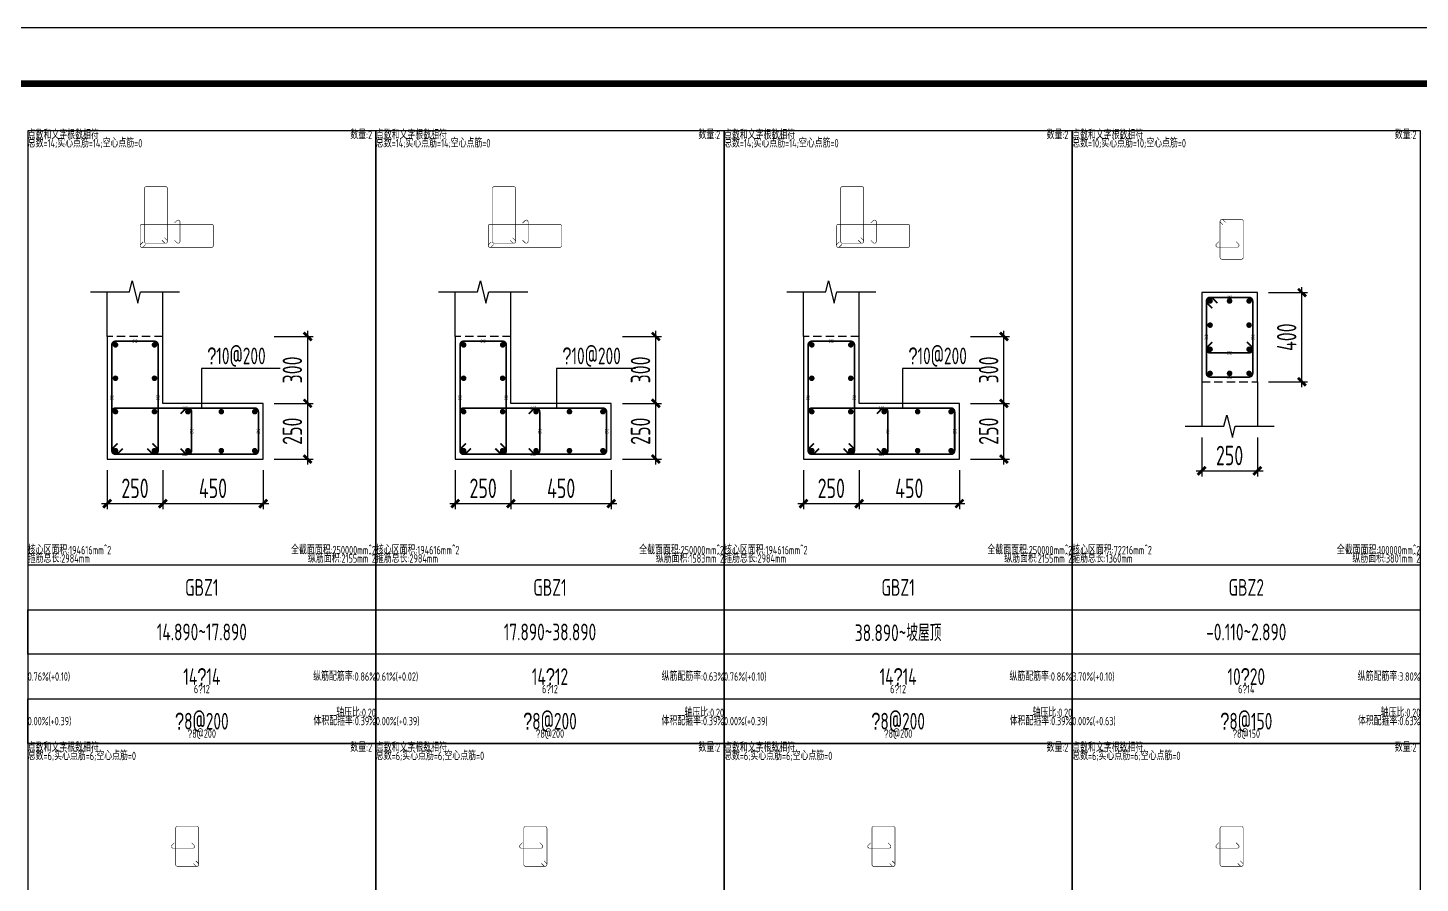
# Model space of a CAD drawing. Extents: x 154268 to 5133249, y -1832900 to 601179.
# Drawn here: x 565929 to 590924, y 585681 to 601038 of the extents above; entities that cross this region are included whole.
import ezdxf
from ezdxf.enums import TextEntityAlignment as Align

# ---------------------------------------------------------------- set-up
doc = ezdxf.new("R2010")
doc.units = 0
doc.header["$LTSCALE"] = 1000
doc.linetypes.add('DASHED', pattern=[0.75, 0.5, -0.25])
for name, color, linetype, plot in [('_TSZ_PLOT_MARK', 1, 'Continuous', False), ('墙柱归并数量', 8, 'Continuous', False), ('墙柱箍筋长度', 3, 'Continuous', False), ('墙柱配筋校核数据', 34, 'Continuous', False)]:
    doc.layers.add(name, color=color, linetype=linetype, plot=plot)
for name, color, linetype in [('A-ANNO-TITLE', 3, 'Continuous'), ('TAB', 7, 'Continuous'), ('TAB_TEXT', 7, 'Continuous'), ('THIN', 7, 'Continuous'), ('WALL_DE', 7, 'Continuous'), ('WCOL_DE', 7, 'Continuous'), ('WCOL_DE_DIM', 3, 'Continuous'), ('WCOL_DE_REIND', 1, 'Continuous'), ('WCOL_DE_REINL', 1, 'Continuous'), ('墙单独标注', 1, 'Continuous')]:
    doc.layers.add(name, color=color, linetype=linetype)
doc.styles.add('TSSD_Dimension', font='tssdeng.shx', dxfattribs={"width": 0.7, "bigfont": 'Hztxt.shx'})
doc.styles.add('TSSD_Label', font='tssdeng.shx', dxfattribs={"width": 0.7, "bigfont": 'hztxt.shx'})
doc.dimstyles.new('TSSD_25_100_WCOLU_DIM', dxfattribs={"dimtxt": 350, "dimasz": 100, "dimexe": 100, "dimexo": 200, "dimgap": 100, "dimtad": 1, "dimdec": 0, "dimlfac": 0.25, "dimzin": 0, "dimdsep": 46, "dimtxsty": 'TSSD_Dimension', "dimblk": 'ARCHTICK', "dimcen": 0, "dimdle": 100, "dimclrt": 7, "dimadec": 0, "dimazin": 0, "dimtfac": 1, "dimtdec": 0, "dimtix": 1, "dimtmove": 2, "dimatfit": 3, "dimfxl": 1, "dimtolj": 1, "dimtzin": 0, "dimarcsym": 0})

# ---------------------------------------------------------------- blocks, each defined once
blk = doc.blocks.new('_ArchTick')
at = {"color": 0, "linetype": 'ByBlock', "const_width": 0.5}
blk.add_lwpolyline([(-0.71, -0.71), (0.71, 0.71)], dxfattribs=at)
blk = doc.blocks.new('*D3247')
at = {"layer": 'Defpoints', "color": 0, "transparency": 16777216}
for p in [(588003, 596284), (588803, 596284), (588003, 594684)]:
    blk.add_point(p, dxfattribs=at)
at = {"layer": 'WCOL_DE_DIM', "color": 0, "lineweight": -2, "transparency": 16777216}
for p, q in [((588803, 594584), (588803, 596384)), ((588203, 596284), (588903, 596284)), ((588203, 594684), (588903, 594684))]:
    blk.add_line(p, q, dxfattribs=at)
at = {"layer": 'WCOL_DE_DIM', "color": 0, "lineweight": -2, "transparency": 16777216, "xscale": 100, "yscale": 100, "zscale": 100}
for p, rotation in [((588803, 596284), 90), ((588803, 594684), 270)]:
    blk.add_blockref('_ArchTick', p, dxfattribs=dict(at, rotation=rotation))
at = {"layer": 'WCOL_DE_DIM', "color": 7, "transparency": 16777216, "insert": (588528, 595484), "char_height": 350, "attachment_point": 5, "rotation": 90, "style": 'TSSD_Dimension'}
blk.add_mtext('\\A1;400', dxfattribs=at)
blk = doc.blocks.new('*D3248')
at = {"layer": 'Defpoints', "color": 0, "transparency": 16777216}
for p in [(587003, 593884), (588003, 593884), (588003, 593084)]:
    blk.add_point(p, dxfattribs=at)
at = {"layer": 'WCOL_DE_DIM', "color": 0, "lineweight": -2, "transparency": 16777216}
for p, q in [((587003, 593684), (587003, 592984)), ((588003, 593684), (588003, 592984)), ((586903, 593084), (588103, 593084))]:
    blk.add_line(p, q, dxfattribs=at)
at = {"layer": 'WCOL_DE_DIM', "color": 0, "lineweight": -2, "transparency": 16777216, "xscale": 100, "yscale": 100, "zscale": 100, "rotation": 180}
blk.add_blockref('_ArchTick', (587003, 593084), dxfattribs=at)
at = {"layer": 'WCOL_DE_DIM', "color": 0, "lineweight": -2, "transparency": 16777216, "xscale": 100, "yscale": 100, "zscale": 100}
blk.add_blockref('_ArchTick', (588003, 593084), dxfattribs=at)
at = {"layer": 'WCOL_DE_DIM', "color": 7, "transparency": 16777216, "insert": (587503, 593359), "char_height": 350, "attachment_point": 5, "style": 'TSSD_Dimension'}
blk.add_mtext('\\A1;250', dxfattribs=at)
blk = doc.blocks.new('*D3479')
at = {"layer": 'Defpoints', "color": 0, "transparency": 16777216}
for p in [(570153, 594296), (570953, 594296), (570153, 593296)]:
    blk.add_point(p, dxfattribs=at)
at = {"layer": 'WCOL_DE_DIM', "color": 0, "lineweight": -2, "transparency": 16777216}
for p, q in [((570953, 593196), (570953, 594396)), ((570353, 594296), (571053, 594296)), ((570353, 593296), (571053, 593296))]:
    blk.add_line(p, q, dxfattribs=at)
at = {"layer": 'WCOL_DE_DIM', "color": 0, "lineweight": -2, "transparency": 16777216, "xscale": 100, "yscale": 100, "zscale": 100}
for p, rotation in [((570953, 594296), 90), ((570953, 593296), 270)]:
    blk.add_blockref('_ArchTick', p, dxfattribs=dict(at, rotation=rotation))
at = {"layer": 'WCOL_DE_DIM', "color": 7, "transparency": 16777216, "insert": (570678, 593796), "char_height": 350, "attachment_point": 5, "rotation": 90, "style": 'TSSD_Dimension'}
blk.add_mtext('\\A1;250', dxfattribs=at)
blk = doc.blocks.new('*D3480')
at = {"layer": 'Defpoints', "color": 0, "transparency": 16777216}
for p in [(570153, 595496), (570953, 595496), (570153, 594296)]:
    blk.add_point(p, dxfattribs=at)
at = {"layer": 'WCOL_DE_DIM', "color": 0, "lineweight": -2, "transparency": 16777216}
for p, q in [((570353, 595496), (571053, 595496)), ((570953, 594196), (570953, 595596)), ((570353, 594296), (571053, 594296))]:
    blk.add_line(p, q, dxfattribs=at)
at = {"layer": 'WCOL_DE_DIM', "color": 0, "lineweight": -2, "transparency": 16777216, "xscale": 100, "yscale": 100, "zscale": 100}
for p, rotation in [((570953, 595496), 90), ((570953, 594296), 270)]:
    blk.add_blockref('_ArchTick', p, dxfattribs=dict(at, rotation=rotation))
at = {"layer": 'WCOL_DE_DIM', "color": 7, "transparency": 16777216, "insert": (570678, 594896), "char_height": 350, "attachment_point": 5, "rotation": 90, "style": 'TSSD_Dimension'}
blk.add_mtext('\\A1;300', dxfattribs=at)
blk = doc.blocks.new('*D3481')
at = {"layer": 'Defpoints', "color": 0, "transparency": 16777216}
for p in [(567353, 593296), (568353, 593296), (568353, 592496)]:
    blk.add_point(p, dxfattribs=at)
at = {"layer": 'WCOL_DE_DIM', "color": 0, "lineweight": -2, "transparency": 16777216}
for p, q in [((567353, 593096), (567353, 592396)), ((568353, 593096), (568353, 592396)), ((567253, 592496), (568453, 592496))]:
    blk.add_line(p, q, dxfattribs=at)
at = {"layer": 'WCOL_DE_DIM', "color": 0, "lineweight": -2, "transparency": 16777216, "xscale": 100, "yscale": 100, "zscale": 100, "rotation": 180}
blk.add_blockref('_ArchTick', (567353, 592496), dxfattribs=at)
at = {"layer": 'WCOL_DE_DIM', "color": 0, "lineweight": -2, "transparency": 16777216, "xscale": 100, "yscale": 100, "zscale": 100}
blk.add_blockref('_ArchTick', (568353, 592496), dxfattribs=at)
at = {"layer": 'WCOL_DE_DIM', "color": 7, "transparency": 16777216, "insert": (567853, 592771), "char_height": 350, "attachment_point": 5, "style": 'TSSD_Dimension'}
blk.add_mtext('\\A1;250', dxfattribs=at)
blk = doc.blocks.new('*D3482')
at = {"layer": 'Defpoints', "color": 0, "transparency": 16777216}
for p in [(568353, 593296), (570153, 593296), (570153, 592496)]:
    blk.add_point(p, dxfattribs=at)
at = {"layer": 'WCOL_DE_DIM', "color": 0, "lineweight": -2, "transparency": 16777216}
for p, q in [((568353, 593096), (568353, 592396)), ((570153, 593096), (570153, 592396)), ((568253, 592496), (570253, 592496))]:
    blk.add_line(p, q, dxfattribs=at)
at = {"layer": 'WCOL_DE_DIM', "color": 0, "lineweight": -2, "transparency": 16777216, "xscale": 100, "yscale": 100, "zscale": 100, "rotation": 180}
blk.add_blockref('_ArchTick', (568353, 592496), dxfattribs=at)
at = {"layer": 'WCOL_DE_DIM', "color": 0, "lineweight": -2, "transparency": 16777216, "xscale": 100, "yscale": 100, "zscale": 100}
blk.add_blockref('_ArchTick', (570153, 592496), dxfattribs=at)
at = {"layer": 'WCOL_DE_DIM', "color": 7, "transparency": 16777216, "insert": (569253, 592771), "char_height": 350, "attachment_point": 5, "style": 'TSSD_Dimension'}
blk.add_mtext('\\A1;450', dxfattribs=at)
blk = doc.blocks.new('*D3507')
at = {"layer": 'Defpoints', "color": 0, "transparency": 16777216}
for p in [(576403, 594296), (577203, 594296), (576403, 593296)]:
    blk.add_point(p, dxfattribs=at)
at = {"layer": 'WCOL_DE_DIM', "color": 0, "lineweight": -2, "transparency": 16777216}
for p, q in [((577203, 593196), (577203, 594396)), ((576603, 594296), (577303, 594296)), ((576603, 593296), (577303, 593296))]:
    blk.add_line(p, q, dxfattribs=at)
at = {"layer": 'WCOL_DE_DIM', "color": 0, "lineweight": -2, "transparency": 16777216, "xscale": 100, "yscale": 100, "zscale": 100}
for p, rotation in [((577203, 594296), 90), ((577203, 593296), 270)]:
    blk.add_blockref('_ArchTick', p, dxfattribs=dict(at, rotation=rotation))
at = {"layer": 'WCOL_DE_DIM', "color": 7, "transparency": 16777216, "insert": (576928, 593796), "char_height": 350, "attachment_point": 5, "rotation": 90, "style": 'TSSD_Dimension'}
blk.add_mtext('\\A1;250', dxfattribs=at)
blk = doc.blocks.new('*D3508')
at = {"layer": 'Defpoints', "color": 0, "transparency": 16777216}
for p in [(576403, 595496), (577203, 595496), (576403, 594296)]:
    blk.add_point(p, dxfattribs=at)
at = {"layer": 'WCOL_DE_DIM', "color": 0, "lineweight": -2, "transparency": 16777216}
for p, q in [((576603, 595496), (577303, 595496)), ((577203, 594196), (577203, 595596)), ((576603, 594296), (577303, 594296))]:
    blk.add_line(p, q, dxfattribs=at)
at = {"layer": 'WCOL_DE_DIM', "color": 0, "lineweight": -2, "transparency": 16777216, "xscale": 100, "yscale": 100, "zscale": 100}
for p, rotation in [((577203, 595496), 90), ((577203, 594296), 270)]:
    blk.add_blockref('_ArchTick', p, dxfattribs=dict(at, rotation=rotation))
at = {"layer": 'WCOL_DE_DIM', "color": 7, "transparency": 16777216, "insert": (576928, 594896), "char_height": 350, "attachment_point": 5, "rotation": 90, "style": 'TSSD_Dimension'}
blk.add_mtext('\\A1;300', dxfattribs=at)
blk = doc.blocks.new('*D3509')
at = {"layer": 'Defpoints', "color": 0, "transparency": 16777216}
for p in [(573603, 593296), (574603, 593296), (574603, 592496)]:
    blk.add_point(p, dxfattribs=at)
at = {"layer": 'WCOL_DE_DIM', "color": 0, "lineweight": -2, "transparency": 16777216}
for p, q in [((573603, 593096), (573603, 592396)), ((574603, 593096), (574603, 592396)), ((573503, 592496), (574703, 592496))]:
    blk.add_line(p, q, dxfattribs=at)
at = {"layer": 'WCOL_DE_DIM', "color": 0, "lineweight": -2, "transparency": 16777216, "xscale": 100, "yscale": 100, "zscale": 100, "rotation": 180}
blk.add_blockref('_ArchTick', (573603, 592496), dxfattribs=at)
at = {"layer": 'WCOL_DE_DIM', "color": 0, "lineweight": -2, "transparency": 16777216, "xscale": 100, "yscale": 100, "zscale": 100}
blk.add_blockref('_ArchTick', (574603, 592496), dxfattribs=at)
at = {"layer": 'WCOL_DE_DIM', "color": 7, "transparency": 16777216, "insert": (574103, 592771), "char_height": 350, "attachment_point": 5, "style": 'TSSD_Dimension'}
blk.add_mtext('\\A1;250', dxfattribs=at)
blk = doc.blocks.new('*D3510')
at = {"layer": 'Defpoints', "color": 0, "transparency": 16777216}
for p in [(574603, 593296), (576403, 593296), (576403, 592496)]:
    blk.add_point(p, dxfattribs=at)
at = {"layer": 'WCOL_DE_DIM', "color": 0, "lineweight": -2, "transparency": 16777216}
for p, q in [((574603, 593096), (574603, 592396)), ((576403, 593096), (576403, 592396)), ((574503, 592496), (576503, 592496))]:
    blk.add_line(p, q, dxfattribs=at)
at = {"layer": 'WCOL_DE_DIM', "color": 0, "lineweight": -2, "transparency": 16777216, "xscale": 100, "yscale": 100, "zscale": 100, "rotation": 180}
blk.add_blockref('_ArchTick', (574603, 592496), dxfattribs=at)
at = {"layer": 'WCOL_DE_DIM', "color": 0, "lineweight": -2, "transparency": 16777216, "xscale": 100, "yscale": 100, "zscale": 100}
blk.add_blockref('_ArchTick', (576403, 592496), dxfattribs=at)
at = {"layer": 'WCOL_DE_DIM', "color": 7, "transparency": 16777216, "insert": (575503, 592771), "char_height": 350, "attachment_point": 5, "style": 'TSSD_Dimension'}
blk.add_mtext('\\A1;450', dxfattribs=at)
blk = doc.blocks.new('*D3520')
at = {"layer": 'Defpoints', "color": 0, "transparency": 16777216}
for p in [(582653, 594296), (583453, 594296), (582653, 593296)]:
    blk.add_point(p, dxfattribs=at)
at = {"layer": 'WCOL_DE_DIM', "color": 0, "lineweight": -2, "transparency": 16777216}
for p, q in [((583453, 593196), (583453, 594396)), ((582853, 594296), (583553, 594296)), ((582853, 593296), (583553, 593296))]:
    blk.add_line(p, q, dxfattribs=at)
at = {"layer": 'WCOL_DE_DIM', "color": 0, "lineweight": -2, "transparency": 16777216, "xscale": 100, "yscale": 100, "zscale": 100}
for p, rotation in [((583453, 594296), 90), ((583453, 593296), 270)]:
    blk.add_blockref('_ArchTick', p, dxfattribs=dict(at, rotation=rotation))
at = {"layer": 'WCOL_DE_DIM', "color": 7, "transparency": 16777216, "insert": (583178, 593796), "char_height": 350, "attachment_point": 5, "rotation": 90, "style": 'TSSD_Dimension'}
blk.add_mtext('\\A1;250', dxfattribs=at)
blk = doc.blocks.new('*D3521')
at = {"layer": 'Defpoints', "color": 0, "transparency": 16777216}
for p in [(582653, 595496), (583453, 595496), (582653, 594296)]:
    blk.add_point(p, dxfattribs=at)
at = {"layer": 'WCOL_DE_DIM', "color": 0, "lineweight": -2, "transparency": 16777216}
for p, q in [((582853, 595496), (583553, 595496)), ((583453, 594196), (583453, 595596)), ((582853, 594296), (583553, 594296))]:
    blk.add_line(p, q, dxfattribs=at)
at = {"layer": 'WCOL_DE_DIM', "color": 0, "lineweight": -2, "transparency": 16777216, "xscale": 100, "yscale": 100, "zscale": 100}
for p, rotation in [((583453, 595496), 90), ((583453, 594296), 270)]:
    blk.add_blockref('_ArchTick', p, dxfattribs=dict(at, rotation=rotation))
at = {"layer": 'WCOL_DE_DIM', "color": 7, "transparency": 16777216, "insert": (583178, 594896), "char_height": 350, "attachment_point": 5, "rotation": 90, "style": 'TSSD_Dimension'}
blk.add_mtext('\\A1;300', dxfattribs=at)
blk = doc.blocks.new('*D3522')
at = {"layer": 'Defpoints', "color": 0, "transparency": 16777216}
for p in [(579853, 593296), (580853, 593296), (580853, 592496)]:
    blk.add_point(p, dxfattribs=at)
at = {"layer": 'WCOL_DE_DIM', "color": 0, "lineweight": -2, "transparency": 16777216}
for p, q in [((579853, 593096), (579853, 592396)), ((580853, 593096), (580853, 592396)), ((579753, 592496), (580953, 592496))]:
    blk.add_line(p, q, dxfattribs=at)
at = {"layer": 'WCOL_DE_DIM', "color": 0, "lineweight": -2, "transparency": 16777216, "xscale": 100, "yscale": 100, "zscale": 100, "rotation": 180}
blk.add_blockref('_ArchTick', (579853, 592496), dxfattribs=at)
at = {"layer": 'WCOL_DE_DIM', "color": 0, "lineweight": -2, "transparency": 16777216, "xscale": 100, "yscale": 100, "zscale": 100}
blk.add_blockref('_ArchTick', (580853, 592496), dxfattribs=at)
at = {"layer": 'WCOL_DE_DIM', "color": 7, "transparency": 16777216, "insert": (580353, 592771), "char_height": 350, "attachment_point": 5, "style": 'TSSD_Dimension'}
blk.add_mtext('\\A1;250', dxfattribs=at)
blk = doc.blocks.new('*D3523')
at = {"layer": 'Defpoints', "color": 0, "transparency": 16777216}
for p in [(580853, 593296), (582653, 593296), (582653, 592496)]:
    blk.add_point(p, dxfattribs=at)
at = {"layer": 'WCOL_DE_DIM', "color": 0, "lineweight": -2, "transparency": 16777216}
for p, q in [((580853, 593096), (580853, 592396)), ((582653, 593096), (582653, 592396)), ((580753, 592496), (582753, 592496))]:
    blk.add_line(p, q, dxfattribs=at)
at = {"layer": 'WCOL_DE_DIM', "color": 0, "lineweight": -2, "transparency": 16777216, "xscale": 100, "yscale": 100, "zscale": 100, "rotation": 180}
blk.add_blockref('_ArchTick', (580853, 592496), dxfattribs=at)
at = {"layer": 'WCOL_DE_DIM', "color": 0, "lineweight": -2, "transparency": 16777216, "xscale": 100, "yscale": 100, "zscale": 100}
blk.add_blockref('_ArchTick', (582653, 592496), dxfattribs=at)
at = {"layer": 'WCOL_DE_DIM', "color": 7, "transparency": 16777216, "insert": (581753, 592771), "char_height": 350, "attachment_point": 5, "style": 'TSSD_Dimension'}
blk.add_mtext('\\A1;450', dxfattribs=at)

msp = doc.modelspace()

# ---------------------------------------------------------------- linework, layer by layer
at = {"layer": '_TSZ_PLOT_MARK'}
msp.add_lwpolyline([(528403.6, 541638.3), (612503.6, 541638.3), (612503.6, 601038.3), (528403.6, 601038.3)], close=True, dxfattribs=at)
at = {"layer": 'A-ANNO-TITLE'}
msp.add_lwpolyline([(528403.6, 541638.3), (612503.6, 541638.3), (612503.6, 601038.3), (528403.6, 601038.3)], close=True, dxfattribs=at)
at = {"layer": 'A-ANNO-TITLE', "const_width": 120}
msp.add_lwpolyline([(530903.6, 542638.3), (611503.6, 542638.3), (611503.6, 600038.3), (530903.6, 600038.3)], close=True, dxfattribs=at)
at = {"layer": 'Defpoints', "linetype": 'Continuous'}
msp.add_lwpolyline([(530903.6, 600038.3), (605053.6, 600038.3), (605053.6, 542788.3), (530903.6, 542788.3)], close=True, dxfattribs=at)
at = {"layer": 'TAB'}
for points in [[(565927.7, 588191.3), (572177.7, 588191.3), (572177.7, 599191.3), (565927.7, 599191.3), (565927.7, 588191.3), (565927.7, 588991.3), (572177.7, 588991.3), (572177.7, 589791.3), (565927.7, 589791.3), (565927.7, 590591.3), (572177.7, 590591.3), (572177.7, 591391.3), (565927.7, 591391.3)], [(572177.7, 588191.3), (578427.7, 588191.3), (578427.7, 599191.3), (572177.7, 599191.3), (572177.7, 588191.3), (572177.7, 588991.3), (578427.7, 588991.3), (578427.7, 589791.3), (572177.7, 589791.3), (572177.7, 590591.3), (578427.7, 590591.3), (578427.7, 591391.3), (572177.7, 591391.3)], [(578427.7, 588191.3), (584677.7, 588191.3), (584677.7, 599191.3), (578427.7, 599191.3), (578427.7, 588191.3), (578427.7, 588991.3), (584677.7, 588991.3), (584677.7, 589791.3), (578427.7, 589791.3), (578427.7, 590591.3), (584677.7, 590591.3), (584677.7, 591391.3), (578427.7, 591391.3)], [(584677.7, 588191.3), (590927.7, 588191.3), (590927.7, 599191.3), (584677.7, 599191.3), (584677.7, 588191.3), (584677.7, 588991.3), (590927.7, 588991.3), (590927.7, 589791.3), (584677.7, 589791.3), (584677.7, 590591.3), (590927.7, 590591.3), (590927.7, 591391.3), (584677.7, 591391.3)], [(565927.7, 577191.3), (572177.7, 577191.3), (572177.7, 588191.3), (565927.7, 588191.3), (565927.7, 577191.3), (565927.7, 577991.3), (572177.7, 577991.3), (572177.7, 578791.3), (565927.7, 578791.3), (565927.7, 579591.3), (572177.7, 579591.3), (572177.7, 580391.3), (565927.7, 580391.3)], [(572177.7, 577191.3), (578427.7, 577191.3), (578427.7, 588191.3), (572177.7, 588191.3), (572177.7, 577191.3), (572177.7, 577991.3), (578427.7, 577991.3), (578427.7, 578791.3), (572177.7, 578791.3), (572177.7, 579591.3), (578427.7, 579591.3), (578427.7, 580391.3), (572177.7, 580391.3)], [(578427.7, 577191.3), (584677.7, 577191.3), (584677.7, 588191.3), (578427.7, 588191.3), (578427.7, 577191.3), (578427.7, 577991.3), (584677.7, 577991.3), (584677.7, 578791.3), (578427.7, 578791.3), (578427.7, 579591.3), (584677.7, 579591.3), (584677.7, 580391.3), (578427.7, 580391.3)], [(584677.7, 577191.3), (590927.7, 577191.3), (590927.7, 588191.3), (584677.7, 588191.3), (584677.7, 577191.3), (584677.7, 577991.3), (590927.7, 577991.3), (590927.7, 578791.3), (584677.7, 578791.3), (584677.7, 579591.3), (590927.7, 579591.3), (590927.7, 580391.3), (584677.7, 580391.3)]]:
    msp.add_lwpolyline(points, dxfattribs=at)
at = {"layer": 'THIN'}
for points in [[(567052.7, 596296.3), (567752.7, 596296.3), (567802.7, 596496.3), (567902.7, 596096.3), (567952.7, 596296.3), (568652.7, 596296.3)], [(573302.7, 596296.3), (574002.7, 596296.3), (574052.7, 596496.3), (574152.7, 596096.3), (574202.7, 596296.3), (574902.7, 596296.3)], [(579552.7, 596296.3), (580252.7, 596296.3), (580302.7, 596496.3), (580402.7, 596096.3), (580452.7, 596296.3), (581152.7, 596296.3)], [(586702.7, 593883.8), (587402.7, 593883.8), (587452.7, 594083.8), (587552.7, 593683.8), (587602.7, 593883.8), (588302.7, 593883.8)]]:
    msp.add_lwpolyline(points, dxfattribs=at)
at = {"layer": 'WALL_DE'}
for p, q in [((567352.7, 595496.3), (567352.7, 596296.3)), ((568352.7, 595496.3), (568352.7, 596296.3)), ((573602.7, 595496.3), (573602.7, 596296.3)), ((574602.7, 595496.3), (574602.7, 596296.3)), ((579852.7, 595496.3), (579852.7, 596296.3)), ((580852.7, 595496.3), (580852.7, 596296.3)), ((588002.7, 596283.8), (587002.7, 596283.8)), ((587002.7, 596283.8), (587002.7, 594683.8)), ((588002.7, 594683.8), (588002.7, 596283.8)), ((567352.7, 595496.3), (567352.7, 593296.3)), ((568352.7, 594296.3), (568352.7, 595496.3)), ((573602.7, 595496.3), (573602.7, 593296.3)), ((574602.7, 594296.3), (574602.7, 595496.3)), ((579852.7, 595496.3), (579852.7, 593296.3)), ((580852.7, 594296.3), (580852.7, 595496.3)), ((587002.7, 594683.8), (587002.7, 593883.8)), ((588002.7, 594683.8), (588002.7, 593883.8)), ((570152.7, 594296.3), (568352.7, 594296.3)), ((570152.7, 593296.3), (570152.7, 594296.3)), ((576402.7, 594296.3), (574602.7, 594296.3)), ((576402.7, 593296.3), (576402.7, 594296.3)), ((582652.7, 594296.3), (580852.7, 594296.3)), ((582652.7, 593296.3), (582652.7, 594296.3)), ((567352.7, 593296.3), (570152.7, 593296.3)), ((573602.7, 593296.3), (576402.7, 593296.3)), ((579852.7, 593296.3), (582652.7, 593296.3))]:
    msp.add_line(p, q, dxfattribs=at)
at = {"layer": 'WCOL_DE', "linetype": 'DASHED', "ltscale": 0.3}
for points in [[(588002.7, 594683.8), (588002.7, 596283.8), (587002.7, 596283.8), (587002.7, 594683.8)], [(567352.7, 593296.3), (570152.7, 593296.3), (570152.7, 594296.3), (568352.7, 594296.3), (568352.7, 595496.3), (567352.7, 595496.3)], [(573602.7, 593296.3), (576402.7, 593296.3), (576402.7, 594296.3), (574602.7, 594296.3), (574602.7, 595496.3), (573602.7, 595496.3)], [(579852.7, 593296.3), (582652.7, 593296.3), (582652.7, 594296.3), (580852.7, 594296.3), (580852.7, 595496.3), (579852.7, 595496.3)]]:
    msp.add_lwpolyline(points, close=True, dxfattribs=at)
at = {"layer": 'WCOL_DE_REIND', "const_width": 50}
for points in [[(587152.7, 596108.8, 1), (587152.7, 596158.8, 1), (587152.7, 596108.8, 1)], [(587502.7, 596108.8, 1), (587502.7, 596158.8, 1), (587502.7, 596108.8, 1)], [(587852.7, 596108.8, 1), (587852.7, 596158.8, 1), (587852.7, 596108.8, 1)], [(587152.7, 595675.5, 1), (587152.7, 595725.5, 1), (587152.7, 595675.5, 1)], [(587852.7, 595675.5, 1), (587852.7, 595725.5, 1), (587852.7, 595675.5, 1)], [(567502.7, 595321.3, 1), (567502.7, 595371.3, 1), (567502.7, 595321.3, 1)], [(568202.7, 595321.3, 1), (568202.7, 595371.3, 1), (568202.7, 595321.3, 1)], [(573752.7, 595321.3, 1), (573752.7, 595371.3, 1), (573752.7, 595321.3, 1)], [(574452.7, 595321.3, 1), (574452.7, 595371.3, 1), (574452.7, 595321.3, 1)], [(580002.7, 595321.3, 1), (580002.7, 595371.3, 1), (580002.7, 595321.3, 1)], [(580702.7, 595321.3, 1), (580702.7, 595371.3, 1), (580702.7, 595321.3, 1)], [(587152.7, 595242.2, 1), (587152.7, 595292.2, 1), (587152.7, 595242.2, 1)], [(587852.7, 595242.2, 1), (587852.7, 595292.2, 1), (587852.7, 595242.2, 1)], [(587152.7, 594808.8, 1), (587152.7, 594858.8, 1), (587152.7, 594808.8, 1)], [(587502.7, 594808.8, 1), (587502.7, 594858.8, 1), (587502.7, 594808.8, 1)], [(587852.7, 594808.8, 1), (587852.7, 594858.8, 1), (587852.7, 594808.8, 1)], [(567502.7, 594721.3, 1), (567502.7, 594771.3, 1), (567502.7, 594721.3, 1)], [(568202.7, 594721.3, 1), (568202.7, 594771.3, 1), (568202.7, 594721.3, 1)], [(573752.7, 594721.3, 1), (573752.7, 594771.3, 1), (573752.7, 594721.3, 1)], [(574452.7, 594721.3, 1), (574452.7, 594771.3, 1), (574452.7, 594721.3, 1)], [(580002.7, 594721.3, 1), (580002.7, 594771.3, 1), (580002.7, 594721.3, 1)], [(580702.7, 594721.3, 1), (580702.7, 594771.3, 1), (580702.7, 594721.3, 1)], [(567502.7, 594121.3, 1), (567502.7, 594171.3, 1), (567502.7, 594121.3, 1)], [(568202.7, 594121.3, 1), (568202.7, 594171.3, 1), (568202.7, 594121.3, 1)], [(568802.7, 594121.3, 1), (568802.7, 594171.3, 1), (568802.7, 594121.3, 1)], [(569402.7, 594121.3, 1), (569402.7, 594171.3, 1), (569402.7, 594121.3, 1)], [(570002.7, 594121.3, 1), (570002.7, 594171.3, 1), (570002.7, 594121.3, 1)], [(573752.7, 594121.3, 1), (573752.7, 594171.3, 1), (573752.7, 594121.3, 1)], [(574452.7, 594121.3, 1), (574452.7, 594171.3, 1), (574452.7, 594121.3, 1)], [(575052.7, 594121.3, 1), (575052.7, 594171.3, 1), (575052.7, 594121.3, 1)], [(575652.7, 594121.3, 1), (575652.7, 594171.3, 1), (575652.7, 594121.3, 1)], [(576252.7, 594121.3, 1), (576252.7, 594171.3, 1), (576252.7, 594121.3, 1)], [(580002.7, 594121.3, 1), (580002.7, 594171.3, 1), (580002.7, 594121.3, 1)], [(580702.7, 594121.3, 1), (580702.7, 594171.3, 1), (580702.7, 594121.3, 1)], [(581302.7, 594121.3, 1), (581302.7, 594171.3, 1), (581302.7, 594121.3, 1)], [(581902.7, 594121.3, 1), (581902.7, 594171.3, 1), (581902.7, 594121.3, 1)], [(582502.7, 594121.3, 1), (582502.7, 594171.3, 1), (582502.7, 594121.3, 1)], [(567502.7, 593421.3, 1), (567502.7, 593471.3, 1), (567502.7, 593421.3, 1)], [(568202.7, 593421.3, 1), (568202.7, 593471.3, 1), (568202.7, 593421.3, 1)], [(568802.7, 593421.3, 1), (568802.7, 593471.3, 1), (568802.7, 593421.3, 1)], [(569402.7, 593421.3, 1), (569402.7, 593471.3, 1), (569402.7, 593421.3, 1)], [(570002.7, 593421.3, 1), (570002.7, 593471.3, 1), (570002.7, 593421.3, 1)], [(573752.7, 593421.3, 1), (573752.7, 593471.3, 1), (573752.7, 593421.3, 1)], [(574452.7, 593421.3, 1), (574452.7, 593471.3, 1), (574452.7, 593421.3, 1)], [(575052.7, 593421.3, 1), (575052.7, 593471.3, 1), (575052.7, 593421.3, 1)], [(575652.7, 593421.3, 1), (575652.7, 593471.3, 1), (575652.7, 593421.3, 1)], [(576252.7, 593421.3, 1), (576252.7, 593471.3, 1), (576252.7, 593421.3, 1)], [(580002.7, 593421.3, 1), (580002.7, 593471.3, 1), (580002.7, 593421.3, 1)], [(580702.7, 593421.3, 1), (580702.7, 593471.3, 1), (580702.7, 593421.3, 1)], [(581302.7, 593421.3, 1), (581302.7, 593471.3, 1), (581302.7, 593421.3, 1)], [(581902.7, 593421.3, 1), (581902.7, 593471.3, 1), (581902.7, 593421.3, 1)], [(582502.7, 593421.3, 1), (582502.7, 593471.3, 1), (582502.7, 593421.3, 1)]]:
    msp.add_lwpolyline(points, format="xyb", dxfattribs=at)
at = {"layer": 'WCOL_DE_REINL'}
for points, const_width in [([(568383.3, 597269.2), (568425.7, 597226.8, -0.6681786), (568402.7, 597171.3), (568052.7, 597171.3, -0.4142136), (568020.2, 597203.8), (568020.2, 598153.8, -0.4142136), (568052.7, 598186.3), (568402.7, 598186.3, -0.4142136), (568435.2, 598153.8), (568435.2, 597203.8, -0.6681786), (568379.7, 597180.8), (568337.3, 597223.3)], 10), ([(574633.3, 597269.2), (574675.7, 597226.8, -0.6681786), (574652.7, 597171.3), (574302.7, 597171.3, -0.4142136), (574270.2, 597203.8), (574270.2, 598153.8, -0.4142136), (574302.7, 598186.3), (574652.7, 598186.3, -0.4142136), (574685.2, 598153.8), (574685.2, 597203.8, -0.6681786), (574629.7, 597180.8), (574587.3, 597223.3)], 10), ([(580883.3, 597269.2), (580925.7, 597226.8, -0.6681786), (580902.7, 597171.3), (580552.7, 597171.3, -0.4142136), (580520.2, 597203.8), (580520.2, 598153.8, -0.4142136), (580552.7, 598186.3), (580902.7, 598186.3, -0.4142136), (580935.2, 598153.8), (580935.2, 597203.8, -0.6681786), (580879.7, 597180.8), (580837.3, 597223.3)], 10), ([(568043.1, 597148.3), (568000.7, 597105.8, -0.6681786), (567945.2, 597128.8), (567945.2, 597478.8, -0.4142136), (567977.7, 597511.3), (569227.7, 597511.3, -0.4142136), (569260.2, 597478.8), (569260.2, 597128.8, -0.4142136), (569227.7, 597096.3), (567977.7, 597096.3, -0.6681786), (567954.7, 597151.8), (567997.1, 597194.2)], 10), ([(568562.3, 597223.3), (568604.7, 597180.8, 0.6681786), (568660.2, 597203.8), (568660.2, 597553.8, 0.6681786), (568604.7, 597576.8), (568562.3, 597534.4)], 10), ([(574293.1, 597148.3), (574250.7, 597105.8, -0.6681786), (574195.2, 597128.8), (574195.2, 597478.8, -0.4142136), (574227.7, 597511.3), (575477.7, 597511.3, -0.4142136), (575510.2, 597478.8), (575510.2, 597128.8, -0.4142136), (575477.7, 597096.3), (574227.7, 597096.3, -0.6681786), (574204.7, 597151.8), (574247.1, 597194.2)], 10), ([(574812.3, 597223.3), (574854.7, 597180.8, 0.6681786), (574910.2, 597203.8), (574910.2, 597553.8, 0.6681786), (574854.7, 597576.8), (574812.3, 597534.4)], 10), ([(580543.1, 597148.3), (580500.7, 597105.8, -0.6681786), (580445.2, 597128.8), (580445.2, 597478.8, -0.4142136), (580477.7, 597511.3), (581727.7, 597511.3, -0.4142136), (581760.2, 597478.8), (581760.2, 597128.8, -0.4142136), (581727.7, 597096.3), (580477.7, 597096.3, -0.6681786), (580454.7, 597151.8), (580497.1, 597194.2)], 10), ([(581062.3, 597223.3), (581104.7, 597180.8, 0.6681786), (581160.2, 597203.8), (581160.2, 597553.8, 0.6681786), (581104.7, 597576.8), (581062.3, 597534.4)], 10), ([(587384.6, 597500.9), (587342.2, 597543.3, -0.6681782), (587365.2, 597598.8), (587715.2, 597598.8, -0.4142136), (587747.7, 597566.3), (587747.7, 596916.3, -0.4142136), (587715.2, 596883.8), (587365.2, 596883.8, -0.4142177), (587332.7, 596916.3), (587332.7, 597566.3, -0.6681788), (587388.2, 597589.3), (587430.6, 597546.9)], 10), ([(587309.6, 597198.4), (587267.2, 597156, 0.6681786), (587290.2, 597100.5), (587640.2, 597100.5, 0.6681786), (587663.2, 597156), (587620.8, 597198.4)], 10), ([(587191.6, 596003), (587106.7, 596087.9, -0.6681782), (587152.7, 596198.8), (587852.7, 596198.8, -0.4142136), (587917.7, 596133.8), (587917.7, 594833.8, -0.4142136), (587852.7, 594768.8), (587152.7, 594768.8, -0.4142177), (587087.7, 594833.8), (587087.7, 596133.8, -0.6681788), (587198.7, 596179.8), (587283.5, 596094.9)], 30), ([(568163.8, 593577.1), (568248.7, 593492.3, -0.6681786), (568202.7, 593381.3), (567502.7, 593381.3, -0.4142136), (567437.7, 593446.3), (567437.7, 595346.3, -0.4142136), (567502.7, 595411.3), (568202.7, 595411.3, -0.4142136), (568267.7, 595346.3), (568267.7, 593446.3, -0.6681786), (568156.7, 593400.4), (568071.9, 593485.2)], 30), ([(574413.8, 593577.1), (574498.7, 593492.3, -0.6681786), (574452.7, 593381.3), (573752.7, 593381.3, -0.4142136), (573687.7, 593446.3), (573687.7, 595346.3, -0.4142136), (573752.7, 595411.3), (574452.7, 595411.3, -0.4142136), (574517.7, 595346.3), (574517.7, 593446.3, -0.6681786), (574406.7, 593400.4), (574321.9, 593485.2)], 30), ([(580663.8, 593577.1), (580748.7, 593492.3, -0.6681786), (580702.7, 593381.3), (580002.7, 593381.3, -0.4142136), (579937.7, 593446.3), (579937.7, 595346.3, -0.4142136), (580002.7, 595411.3), (580702.7, 595411.3, -0.4142136), (580767.7, 595346.3), (580767.7, 593446.3, -0.6681786), (580656.7, 593400.4), (580571.9, 593485.2)], 30), ([(567633.5, 593485.2), (567548.7, 593400.4, -0.6681786), (567437.7, 593446.3), (567437.7, 594146.3, -0.4142136), (567502.7, 594211.3), (570002.7, 594211.3, -0.4142136), (570067.7, 594146.3), (570067.7, 593446.3, -0.4142136), (570002.7, 593381.3), (567502.7, 593381.3, -0.6681786), (567456.7, 593492.3), (567541.6, 593577.1)], 30), ([(573883.5, 593485.2), (573798.7, 593400.4, -0.6681786), (573687.7, 593446.3), (573687.7, 594146.3, -0.4142136), (573752.7, 594211.3), (576252.7, 594211.3, -0.4142136), (576317.7, 594146.3), (576317.7, 593446.3, -0.4142136), (576252.7, 593381.3), (573752.7, 593381.3, -0.6681786), (573706.7, 593492.3), (573791.6, 593577.1)], 30), ([(580133.5, 593485.2), (580048.7, 593400.4, -0.6681786), (579937.7, 593446.3), (579937.7, 594146.3, -0.4142136), (580002.7, 594211.3), (582502.7, 594211.3, -0.4142136), (582567.7, 594146.3), (582567.7, 593446.3, -0.4142136), (582502.7, 593381.3), (580002.7, 593381.3, -0.6681786), (579956.7, 593492.3), (580041.6, 593577.1)], 30), ([(568945.8, 586081.7), (568988.2, 586039.3, -0.6681786), (568965.2, 585983.8), (568615.2, 585983.8, -0.4142136), (568582.7, 586016.3), (568582.7, 586666.3, -0.4142136), (568615.2, 586698.8), (568965.2, 586698.8, -0.4142136), (568997.7, 586666.3), (568997.7, 586016.3, -0.6681786), (568942.2, 585993.3), (568899.8, 586035.8)], 10), ([(575195.8, 586081.7), (575238.2, 586039.3, -0.6681786), (575215.2, 585983.8), (574865.2, 585983.8, -0.4142136), (574832.7, 586016.3), (574832.7, 586666.3, -0.4142136), (574865.2, 586698.8), (575215.2, 586698.8, -0.4142136), (575247.7, 586666.3), (575247.7, 586016.3, -0.6681786), (575192.2, 585993.3), (575149.8, 586035.8)], 10), ([(581445.8, 586081.7), (581488.2, 586039.3, -0.6681786), (581465.2, 585983.8), (581115.2, 585983.8, -0.4142136), (581082.7, 586016.3), (581082.7, 586666.3, -0.4142136), (581115.2, 586698.8), (581465.2, 586698.8, -0.4142136), (581497.7, 586666.3), (581497.7, 586016.3, -0.6681786), (581442.2, 585993.3), (581399.8, 586035.8)], 10), ([(587695.8, 586081.7), (587738.2, 586039.3, -0.6681786), (587715.2, 585983.8), (587365.2, 585983.8, -0.4142136), (587332.7, 586016.3), (587332.7, 586666.3, -0.4142136), (587365.2, 586698.8), (587715.2, 586698.8, -0.4142136), (587747.7, 586666.3), (587747.7, 586016.3, -0.6681786), (587692.2, 585993.3), (587649.8, 586035.8)], 10), ([(568559.6, 586406.7), (568517.2, 586364.3, 0.6681786), (568540.2, 586308.8), (568890.2, 586308.8, 0.6681786), (568913.2, 586364.3), (568870.8, 586406.7)], 10), ([(574809.6, 586406.7), (574767.2, 586364.3, 0.6681786), (574790.2, 586308.8), (575140.2, 586308.8, 0.6681786), (575163.2, 586364.3), (575120.8, 586406.7)], 10), ([(581059.6, 586406.7), (581017.2, 586364.3, 0.6681786), (581040.2, 586308.8), (581390.2, 586308.8, 0.6681786), (581413.2, 586364.3), (581370.8, 586406.7)], 10), ([(587309.6, 586406.7), (587267.2, 586364.3, 0.6681786), (587290.2, 586308.8), (587640.2, 586308.8, 0.6681786), (587663.2, 586364.3), (587620.8, 586406.7)], 10)]:
    msp.add_lwpolyline(points, format="xyb", dxfattribs=dict(at, const_width=const_width))
at = {"layer": 'WCOL_DE_REINL', "color": 6, "const_width": 30}
for points in [[(587191.6, 595398), (587106.7, 595313.1, 0.6681786), (587152.7, 595202.2), (587852.7, 595202.2, 0.6681786), (587898.7, 595313.1), (587813.8, 595398)], [(568671.9, 593485.2), (568756.7, 593400.4, 0.6681786), (568867.7, 593446.3), (568867.7, 594146.3, 0.6681786), (568756.7, 594192.3), (568671.9, 594107.4)], [(574921.9, 593485.2), (575006.7, 593400.4, 0.6681786), (575117.7, 593446.3), (575117.7, 594146.3, 0.6681786), (575006.7, 594192.3), (574921.9, 594107.4)], [(581171.9, 593485.2), (581256.7, 593400.4, 0.6681786), (581367.7, 593446.3), (581367.7, 594146.3, 0.6681786), (581256.7, 594192.3), (581171.9, 594107.4)]]:
    msp.add_lwpolyline(points, format="xyb", dxfattribs=at)
at = {"layer": '墙单独标注'}
for p, q in [((569043.9, 594924.8), (569043.9, 594211.3)), ((575419.8, 594924.8), (575419.8, 594211.3)), ((581631.9, 594924.8), (581631.9, 594211.3))]:
    msp.add_line(p, q, dxfattribs=at)
for points in [[(570462, 594924.8), (569043.9, 594924.8)], [(576837.9, 594924.8), (575419.8, 594924.8)], [(583049.9, 594924.8), (581631.9, 594924.8)]]:
    msp.add_lwpolyline(points, dxfattribs=at)

# ---------------------------------------------------------------- texts
at = {"layer": 'TAB_TEXT', "style": 'TSSD_Label', "width": 0.7}
for s, p in [('GBZ1', (569052.7, 590991.3)), ('GBZ1', (575302.7, 590991.3)), ('GBZ1', (581552.7, 590991.3)), ('GBZ2', (587802.7, 590991.3)), ('14.890~17.890', (569052.7, 590191.3)), ('17.890~38.890', (575302.7, 590191.3)), ('38.890~坡屋顶', (581552.7, 590191.3)), ('-0.110~2.890', (587802.7, 590191.3)), ('14\ue53214', (569052.7, 589391.3)), ('14\ue53212', (575302.7, 589391.3)), ('14\ue53214', (581552.7, 589391.3)), ('10\ue53220', (587802.7, 589391.3)), ('\ue5328@200', (569052.7, 588591.3)), ('\ue5328@200', (575302.7, 588591.3)), ('\ue5328@200', (581552.7, 588591.3)), ('\ue5328@150', (587802.7, 588591.3))]:
    msp.add_text(s, height=300, dxfattribs=at).set_placement(p, align=Align.MIDDLE)
at = {"layer": '墙单独标注', "style": 'TSSD_Label', "width": 0.7}
for p in [(569673.9, 595149.7), (576049.8, 595149.7), (582261.9, 595149.7)]:
    msp.add_text('\ue53210@200', height=300, dxfattribs=at).set_placement(p, align=Align.MIDDLE)
at = {"layer": '墙柱归并数量', "style": 'TSSD_Label', "width": 0.7}
for p in [(572177.7, 599191.3), (578427.7, 599191.3), (584677.7, 599191.3), (590927.7, 599191.3), (572177.7, 588191.3), (578427.7, 588191.3), (584677.7, 588191.3), (590927.7, 588191.3)]:
    msp.add_text('数量:2 ', height=150, dxfattribs=at).set_placement(p, align=Align.TOP_RIGHT)
at = {"layer": '墙柱箍筋长度', "style": 'TSSD_Label', "width": 0.7}
for s, p in [('212', (587502.7, 596198.8)), ('212', (567852.7, 595411.3)), ('212', (574102.7, 595411.3)), ('212', (580352.7, 595411.3)), ('212', (587502.7, 595202.2)), ('212', (587502.7, 594768.8)), ('662', (568752.7, 594211.3)), ('662', (575002.7, 594211.3)), ('662', (581252.7, 594211.3)), ('662', (568752.7, 593381.3)), ('662', (575002.7, 593381.3)), ('662', (581252.7, 593381.3))]:
    msp.add_text(s, height=60, dxfattribs=at).set_placement(p, align=Align.MIDDLE_CENTER)
for s, p in [('362', (587087.7, 595483.8)), ('362', (587917.7, 595483.8)), ('512', (567437.7, 594396.3)), ('512', (568267.7, 594396.3)), ('512', (573687.7, 594396.3)), ('512', (574517.7, 594396.3)), ('512', (579937.7, 594396.3)), ('512', (580767.7, 594396.3)), ('212', (568867.7, 593796.3)), ('212', (570067.7, 593796.3)), ('212', (575117.7, 593796.3)), ('212', (576317.7, 593796.3)), ('212', (581367.7, 593796.3)), ('212', (582567.7, 593796.3))]:
    msp.add_text(s, height=60, rotation=90, dxfattribs=at).set_placement(p, align=Align.MIDDLE_CENTER)
at = {"layer": '墙柱配筋校核数据', "style": 'TSSD_Label', "width": 0.7}
for s, p in [('点数和文字根数相符', (565927.7, 599191.3)), ('点数和文字根数相符', (572177.7, 599191.3)), ('点数和文字根数相符', (578427.7, 599191.3)), ('点数和文字根数相符', (584677.7, 599191.3)), ('总数=14;实心点筋=14;空心点筋=0', (565927.7, 599041.3)), ('总数=14;实心点筋=14;空心点筋=0', (572177.7, 599041.3)), ('总数=14;实心点筋=14;空心点筋=0', (578427.7, 599041.3)), ('总数=10;实心点筋=10;空心点筋=0', (584677.7, 599041.3)), ('点数和文字根数相符', (565927.7, 588191.3)), ('点数和文字根数相符', (572177.7, 588191.3)), ('点数和文字根数相符', (578427.7, 588191.3)), ('点数和文字根数相符', (584677.7, 588191.3)), ('总数=6;实心点筋=6;空心点筋=0', (565927.7, 588041.3)), ('总数=6;实心点筋=6;空心点筋=0', (572177.7, 588041.3)), ('总数=6;实心点筋=6;空心点筋=0', (578427.7, 588041.3)), ('总数=6;实心点筋=6;空心点筋=0', (584677.7, 588041.3))]:
    msp.add_text(s, height=150, dxfattribs=at).set_placement(p, align=Align.TOP_LEFT)
for s, p in [('核心区面积:194616mm^ 2', (565927.7, 591541.3)), ('核心区面积:194616mm^ 2', (572177.7, 591541.3)), ('核心区面积:194616mm^ 2', (578427.7, 591541.3)), ('核心区面积:72216mm^ 2', (584677.7, 591541.3)), ('箍筋总长:2984mm', (565927.7, 591391.3)), ('箍筋总长:2984mm', (572177.7, 591391.3)), ('箍筋总长:2984mm', (578427.7, 591391.3)), ('箍筋总长:1360mm', (584677.7, 591391.3))]:
    msp.add_text(s, height=150, dxfattribs=at).set_placement(p, align=Align.BOTTOM_LEFT)
for s, p in [('全截面面积:250000mm^ 2', (572177.7, 591541.3)), ('全截面面积:250000mm^ 2', (578427.7, 591541.3)), ('全截面面积:250000mm^ 2', (584677.7, 591541.3)), ('全截面面积:100000mm^ 2', (590927.7, 591541.3)), ('纵筋面积:2155mm^ 2', (572177.7, 591391.3)), ('纵筋面积:1583mm^ 2', (578427.7, 591391.3)), ('纵筋面积:2155mm^ 2', (584677.7, 591391.3)), ('纵筋面积:3801mm^ 2', (590927.7, 591391.3))]:
    msp.add_text(s, height=150, dxfattribs=at).set_placement(p, align=Align.BOTTOM_RIGHT)
for s, p in [('0.76%(+0.10)', (565927.7, 589391.3)), ('0.61%(+0.02)', (572177.7, 589391.3)), ('0.76%(+0.10)', (578427.7, 589391.3)), ('3.70%(+0.10)', (584677.7, 589391.3)), ('0.00%(+0.39)', (565927.7, 588591.3)), ('0.00%(+0.39)', (572177.7, 588591.3)), ('0.00%(+0.39)', (578427.7, 588591.3)), ('0.00%(+0.63)', (584677.7, 588591.3))]:
    msp.add_text(s, height=150, dxfattribs=at).set_placement(p, align=Align.MIDDLE_LEFT)
for s, p in [('纵筋配筋率:0.86%', (572177.7, 589391.3)), ('纵筋配筋率:0.63%', (578427.7, 589391.3)), ('纵筋配筋率:0.86%', (584677.7, 589391.3)), ('纵筋配筋率:3.80%', (590927.7, 589391.3)), ('体积配箍率:0.39%', (572177.7, 588591.3)), ('轴压比:0.20', (572177.7, 588741.3)), ('体积配箍率:0.39%', (578427.7, 588591.3)), ('轴压比:0.20', (578427.7, 588741.3)), ('体积配箍率:0.39%', (584677.7, 588591.3)), ('轴压比:0.20', (584677.7, 588741.3)), ('体积配箍率:0.63%', (590927.7, 588591.3)), ('轴压比:0.20', (590927.7, 588741.3))]:
    msp.add_text(s, height=150, dxfattribs=at).set_placement(p, align=Align.MIDDLE_RIGHT)
for s, p in [('6\ue53212', (569052.7, 589166.3)), ('6\ue53212', (575302.7, 589166.3)), ('6\ue53212', (581552.7, 589166.3)), ('6\ue53214', (587802.7, 589166.3)), ('\ue5328@200', (569052.7, 588366.3)), ('\ue5328@200', (575302.7, 588366.3)), ('\ue5328@200', (581552.7, 588366.3)), ('\ue5328@150', (587802.7, 588366.3))]:
    msp.add_text(s, height=150, dxfattribs=at).set_placement(p, align=Align.MIDDLE_CENTER)

# ---------------------------------------------------------------- dimensions: what is measured, and where the dimension line sits
at = {"layer": 'WCOL_DE_DIM'}
for base, p1, p2, picture, middle in [((588802.7, 596283.8), (588002.7, 594683.8), (588002.7, 596283.8), '*D3247', (588527.7, 595483.8)), ((570952.7, 595496.3), (570152.7, 594296.3), (570152.7, 595496.3), '*D3480', (570677.7, 594896.3)), ((577202.7, 595496.3), (576402.7, 594296.3), (576402.7, 595496.3), '*D3508', (576927.7, 594896.3)), ((583452.7, 595496.3), (582652.7, 594296.3), (582652.7, 595496.3), '*D3521', (583177.7, 594896.3)), ((570952.7, 594296.3), (570152.7, 593296.3), (570152.7, 594296.3), '*D3479', (570677.7, 593796.3)), ((577202.7, 594296.3), (576402.7, 593296.3), (576402.7, 594296.3), '*D3507', (576927.7, 593796.3)), ((583452.7, 594296.3), (582652.7, 593296.3), (582652.7, 594296.3), '*D3520', (583177.7, 593796.3))]:
    dim = msp.add_linear_dim(base=base, p1=p1, p2=p2, angle=90, dimstyle='TSSD_25_100_WCOLU_DIM', dxfattribs=at)
    dim.commit()
    dim.dimension.update_dxf_attribs({"geometry": picture, "text_midpoint": middle})
for base, p1, p2, picture, middle in [((588002.7, 593083.8), (587002.7, 593883.8), (588002.7, 593883.8), '*D3248', (587502.7, 593358.8)), ((568352.7, 592496.3), (567352.7, 593296.3), (568352.7, 593296.3), '*D3481', (567852.7, 592771.3)), ((570152.7, 592496.3), (568352.7, 593296.3), (570152.7, 593296.3), '*D3482', (569252.7, 592771.3)), ((574602.7, 592496.3), (573602.7, 593296.3), (574602.7, 593296.3), '*D3509', (574102.7, 592771.3)), ((576402.7, 592496.3), (574602.7, 593296.3), (576402.7, 593296.3), '*D3510', (575502.7, 592771.3)), ((580852.7, 592496.3), (579852.7, 593296.3), (580852.7, 593296.3), '*D3522', (580352.7, 592771.3)), ((582652.7, 592496.3), (580852.7, 593296.3), (582652.7, 593296.3), '*D3523', (581752.7, 592771.3))]:
    dim = msp.add_linear_dim(base=base, p1=p1, p2=p2, dimstyle='TSSD_25_100_WCOLU_DIM', dxfattribs=at)
    dim.commit()
    dim.dimension.update_dxf_attribs({"geometry": picture, "text_midpoint": middle})

doc.saveas('drawing.dxf')
